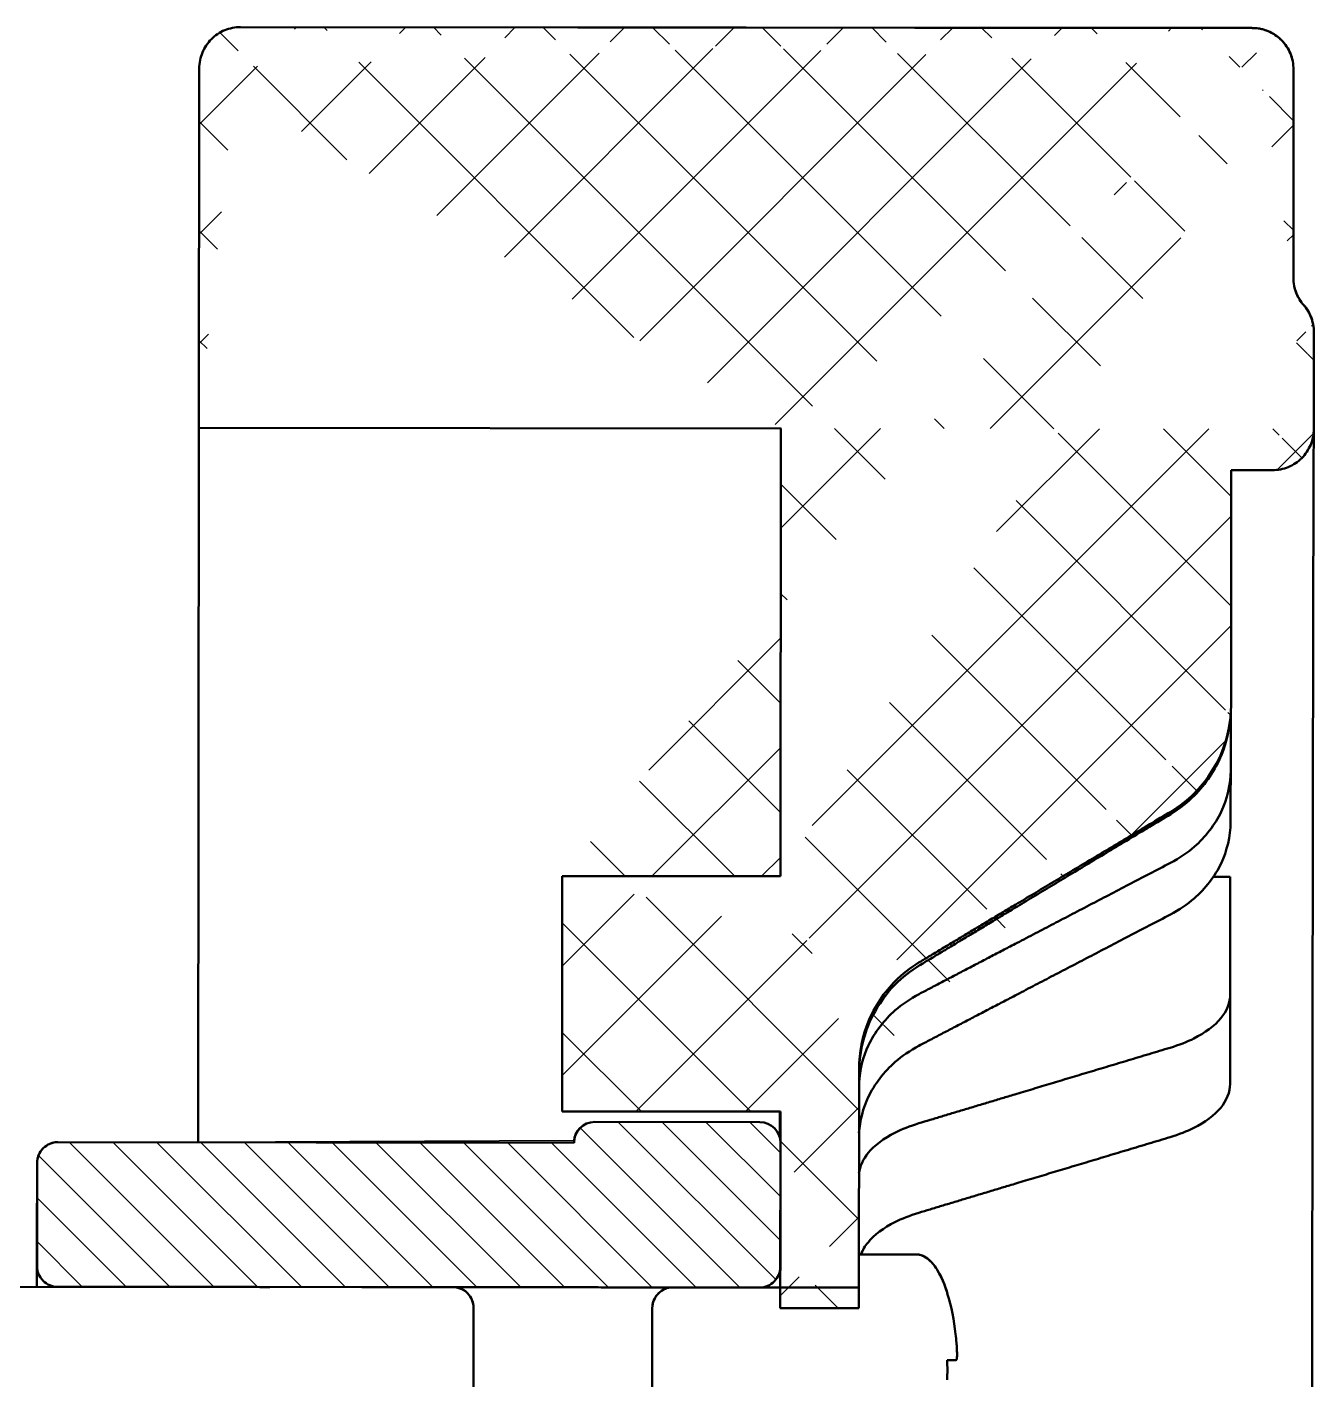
# Model space of a CAD drawing. Header units: inches. Extents: x -14 to 5184, y -66 to 1689.
# Drawn here: x 2471.72 to 2502.88, y 1601.03 to 1633.78 of the extents above; entities that cross this region are included whole.
import ezdxf

# ---------------------------------------------------------------- set-up
doc = ezdxf.new("R2010")
doc.units = ezdxf.units.IN
doc.header["$MEASUREMENT"] = 0
for name, color, linetype, lineweight in [('Видимые тонкие (ГОСТ)', 7, 'Continuous', 25), ('Видимый контур (ГОСТ)', 7, 'Continuous', 50), ('Штриховка (ГОСТ)', 7, 'Continuous', 18)]:
    doc.layers.add(name, color=color, linetype=linetype, lineweight=lineweight)

msp = doc.modelspace()

# ---------------------------------------------------------------- hatches: boundary and pattern name
at = {"layer": 'Штриховка (ГОСТ)', "ltscale": 0.5}
h = msp.add_hatch(dxfattribs=at)
h.set_pattern_fill('ANSI37', color=256, scale=15)
h.set_pattern_definition([(45, (-1048.1199, 862.4826), (-1.3258252, 1.3258252), []), (135, (-1048.1199, 862.4826), (-1.3258252, -1.3258252), [])])
edge = h.paths.add_edge_path()
edge.add_line((2489.9626, 1602.7682), (2491.8626, 1602.7664))
edge.add_line((2489.967, 1607.5316), (2489.9626, 1602.7682))
edge.add_line((2489.9635, 1603.7697), (2489.9663, 1606.7719))
edge.add_line((2484.6826, 1607.5316), (2489.967, 1607.5316))
edge.add_line((2491.8626, 1602.7664), (2491.8679, 1608.5708))
edge.add_line((2484.6826, 1613.2246), (2484.6826, 1607.5316))
edge.add_line((2489.965, 1613.2243), (2484.6826, 1613.2243))
edge.add_spline(control_points=[(2493.3256, 1611.0625), (2493.1138, 1610.9295), (2492.9098, 1610.7716), (2492.4853, 1610.3442), (2492.2387, 1609.9721), (2491.9648, 1609.3067), (2491.8803, 1608.9039), (2491.8682, 1608.5479)], knot_values=[0.1533423, 0.1533423, 0.1533423, 0.1533423, 0.2224938, 0.2224938, 0.3340767, 0.3340767, 0.4383753, 0.4383753, 0.4383753, 0.4383753], degree=3, periodic=0)
edge.add_spline(control_points=[(2500.8744, 1617.2635), (2500.8671, 1616.9023), (2500.7812, 1616.4871), (2500.5027, 1615.815), (2500.2552, 1615.4443), (2499.8305, 1615.0193), (2499.6294, 1614.8589), (2499.416, 1614.7306)], knot_values=[0.4495902, 0.4495902, 0.4495902, 0.4495902, 0.5564178, 0.5564178, 0.6678472, 0.6678472, 0.7366774, 0.7366774, 0.7366774, 0.7366774], degree=3, periodic=0)
edge.add_spline(control_points=[(2493.3256, 1611.0625), (2495.8899, 1612.6103), (2499.416, 1614.7306)], knot_values=[0.2068793, 0.2068793, 0.2068793, 0.9123737, 0.9123737, 0.9123737], weights=[1.0088811, 1.0203141, 1.0064426], degree=2, periodic=0)
edge.add_line((2500.8761, 1617.3599), (2500.8814, 1623.0569))
edge.add_line((2500.8814, 1623.0569), (2501.8814, 1623.0559))
edge.add_spline(control_points=[(2502.6351, 1627.0553), (2502.5637, 1627.1364), (2502.5009, 1627.2389), (2502.4144, 1627.4482), (2502.3856, 1627.5935), (2502.3857, 1627.7169)], knot_values=[0.3763479, 0.3763479, 0.3763479, 0.3763479, 0.4072666, 0.4072666, 0.4442912, 0.4442912, 0.4442912, 0.4442912], degree=3, periodic=0)
edge.add_spline(control_points=[(2502.8845, 1626.3936), (2502.8846, 1626.517), (2502.8559, 1626.6623), (2502.7694, 1626.8716), (2502.7066, 1626.9741), (2502.6351, 1627.0553)], knot_values=[0.444291, 0.444291, 0.444291, 0.444291, 0.4813156, 0.4813156, 0.5122343, 0.5122343, 0.5122343, 0.5122343], degree=3, periodic=0)
edge.add_line((2502.8823, 1624.055), (2502.8845, 1626.3936))
edge.add_spline(control_points=[(2501.8814, 1623.0559), (2502.0048, 1623.0558), (2502.1501, 1623.0846), (2502.3782, 1623.1788), (2502.5014, 1623.261), (2502.6761, 1623.4353), (2502.7585, 1623.5584), (2502.8532, 1623.7864), (2502.8822, 1623.9316), (2502.8823, 1624.055)], knot_values=[0.2961944, 0.2961944, 0.2961944, 0.2961944, 0.3332183, 0.3332183, 0.3702424, 0.3702424, 0.4072668, 0.4072668, 0.4442915, 0.4442915, 0.4442915, 0.4442915], degree=3, periodic=0)
edge.add_line((2475.8823, 1624.0802), (2489.9823, 1624.067))
edge.add_line((2475.8904, 1632.7848), (2475.8823, 1624.0802))
edge.add_spline(control_points=[(2476.8913, 1633.7839), (2476.7679, 1633.784), (2476.6227, 1633.7552), (2476.3945, 1633.661), (2476.2713, 1633.5788), (2476.0966, 1633.4045), (2476.0142, 1633.2814), (2475.9196, 1633.0535), (2475.8905, 1632.9082), (2475.8904, 1632.7848)], knot_values=[0, 0, 0, 0, 0.037024, 0.037024, 0.0740481, 0.0740481, 0.1110722, 0.1110722, 0.1480965, 0.1480965, 0.1480965, 0.1480965], degree=3, periodic=0)
edge.add_line((2501.3913, 1633.7611), (2476.8913, 1633.7839))
edge.add_spline(control_points=[(2502.3904, 1632.7601), (2502.3905, 1632.8835), (2502.3618, 1633.0288), (2502.2675, 1633.257), (2502.1854, 1633.3802), (2502.011, 1633.5549), (2501.8879, 1633.6373), (2501.66, 1633.7319), (2501.5148, 1633.761), (2501.3913, 1633.7611)], knot_values=[-0.1480969, -0.1480969, -0.1480969, -0.1480969, -0.1110725, -0.1110725, -0.0740482, -0.0740482, -0.037024, -0.037024, 0, 0, 0, 0], degree=3, periodic=0)
edge.add_line((2502.3857, 1627.7169), (2502.3904, 1632.7601))
edge.add_line((2489.972, 1624.067), (2489.965, 1613.2243))
edge.add_spline(control_points=[(2502.3637, 1632.9908), (2502.3565, 1633.0213), (2502.3472, 1633.054), (2502.3216, 1633.1284), (2502.3039, 1633.1706), (2502.2474, 1633.2827), (2502.2021, 1633.3508), (2502.0834, 1633.4893), (2502.004, 1633.5574), (2501.8272, 1633.667), (2501.7268, 1633.7089), (2501.5479, 1633.7519), (2501.4693, 1633.7612), (2501.3912, 1633.7613)], knot_values=[0, 0, 0, 0, 0.0105576, 0.0105576, 0.0243585, 0.0243585, 0.0485574, 0.0485574, 0.0792156, 0.0792156, 0.1110337, 0.1110337, 0.134456, 0.134456, 0.134456, 0.134456], degree=3, periodic=0)
h = msp.add_hatch(dxfattribs=at)
h.set_pattern_fill('ANSI31', color=256, scale=6, angle=90)
h.set_pattern_definition([(135, (-935.4165, 862.4565), (-0.53033009, -0.53033009), [])])
edge = h.paths.add_edge_path()
edge.add_spline(control_points=[(2489.463, 1603.2696), (2485.7782, 1603.2732), (2482.0928, 1603.2768)], knot_values=[0.9629057, 0.9629057, 0.9629057, 1.7000006, 1.7000006, 1.7000006], weights=[1, 0.9999971, 0.9999967], degree=2, periodic=0)
edge.add_spline(control_points=[(2482.0928, 1603.2768), (2482.0888, 1603.2773), (2482.0848, 1603.2777), (2482.0651, 1603.2796), (2482.0493, 1603.2804), (2482.0336, 1603.2804)], knot_values=[0.077537, 0.077537, 0.077537, 0.077537, 0.0787449, 0.0787449, 0.0834733, 0.0834733, 0.0834733, 0.0834733], degree=3, periodic=0)
edge.add_line((2482.0533, 1603.2804), (2479.8311, 1603.2812))
edge.add_line((2479.8311, 1603.2812), (2472.4228, 1603.2881))
edge.add_spline(control_points=[(2472.424, 1603.2879), (2472.3723, 1603.2925), (2472.3171, 1603.3056), (2472.2148, 1603.3481), (2472.1533, 1603.3893), (2472.0661, 1603.4767), (2472.025, 1603.5384), (2471.9778, 1603.6525), (2471.9634, 1603.7252), (2471.9635, 1603.787)], knot_values=[0.0740675, 0.0740675, 0.0740675, 0.0740675, 0.0887876, 0.0887876, 0.1073042, 0.1073042, 0.1258292, 0.1258292, 0.1443578, 0.1443578, 0.1443578, 0.1443578], degree=3, periodic=0)
edge.add_line((2471.9635, 1603.787), (2471.9658, 1606.2878))
edge.add_spline(control_points=[(2471.9658, 1606.2878), (2471.9659, 1606.3495), (2471.9804, 1606.4221), (2472.0277, 1606.5361), (2472.0689, 1606.5977), (2472.1563, 1606.6849), (2472.2179, 1606.7259), (2472.2924, 1606.7567), (2472.3114, 1606.7631), (2472.331, 1606.7684)], knot_values=[0.0128337, 0.0128337, 0.0128337, 0.0128337, 0.0313495, 0.0313495, 0.0498634, 0.0498634, 0.0683757, 0.0683757, 0.0740532, 0.0740532, 0.0740532, 0.0740532], degree=3, periodic=0)
edge.add_spline(control_points=[(2471.959, 1603.2885), (2471.9593, 1603.5086), (2471.9596, 1603.7218), (2471.9606, 1604.3763), (2471.9612, 1604.7877), (2471.9626, 1605.4782), (2471.9633, 1605.7621), (2471.9643, 1606.098), (2471.9648, 1606.1954), (2471.9653, 1606.2661), (2471.9654, 1606.2784), (2471.9656, 1606.2927), (2471.9657, 1606.2959), (2471.9659, 1606.3038), (2471.966, 1606.3063), (2471.9663, 1606.3125), (2471.9664, 1606.3152), (2471.9668, 1606.3218), (2471.9671, 1606.3255), (2471.9678, 1606.3338), (2471.9682, 1606.338), (2471.97, 1606.3543), (2471.972, 1606.3683), (2471.9767, 1606.393), (2471.9792, 1606.4041), (2471.9887, 1606.4401), (2471.9973, 1606.4648), (2472.029, 1606.5373), (2472.0585, 1606.583), (2472.1295, 1606.662), (2472.1719, 1606.6961), (2472.2521, 1606.7419), (2472.289, 1606.7574), (2472.3269, 1606.7684)], knot_values=[0.0140963, 0.0140963, 0.0140963, 0.0140963, 0.0857015, 0.0857015, 0.2451249, 0.2451249, 0.4089582, 0.4089582, 0.5260476, 0.5260476, 0.5648325, 0.5648325, 0.5777667, 0.5777667, 0.5825971, 0.5825971, 0.585217, 0.585217, 0.5873925, 0.5873925, 0.5891194, 0.5891194, 0.5934459, 0.5934459, 0.5968836, 0.5968836, 0.6047063, 0.6047063, 0.6206362, 0.6206362, 0.6365611, 0.6365611, 0.6483542, 0.6483542, 0.6483542, 0.6483542], degree=3, periodic=0)
edge.add_spline(control_points=[(2471.9658, 1606.2878), (2471.9659, 1606.3495), (2471.9804, 1606.4221), (2472.0277, 1606.5361), (2472.0689, 1606.5977), (2472.1563, 1606.6849), (2472.2179, 1606.7259), (2472.2924, 1606.7567), (2472.3114, 1606.7631), (2472.331, 1606.7684)], knot_values=[0.0128337, 0.0128337, 0.0128337, 0.0128337, 0.0313495, 0.0313495, 0.0498634, 0.0498634, 0.0683757, 0.0683757, 0.0740532, 0.0740532, 0.0740532, 0.0740532], degree=3, periodic=0)
edge.add_spline(control_points=[(2471.959, 1603.2885), (2471.9593, 1603.5086), (2471.9596, 1603.7218), (2471.9606, 1604.3763), (2471.9612, 1604.7877), (2471.9626, 1605.4782), (2471.9633, 1605.7621), (2471.9643, 1606.098), (2471.9648, 1606.1954), (2471.9653, 1606.2661), (2471.9654, 1606.2784), (2471.9656, 1606.2927), (2471.9657, 1606.2959), (2471.9659, 1606.3038), (2471.966, 1606.3063), (2471.9663, 1606.3125), (2471.9664, 1606.3152), (2471.9668, 1606.3218), (2471.9671, 1606.3255), (2471.9678, 1606.3338), (2471.9682, 1606.338), (2471.97, 1606.3543), (2471.972, 1606.3683), (2471.9767, 1606.393), (2471.9792, 1606.4041), (2471.9887, 1606.4401), (2471.9973, 1606.4648), (2472.029, 1606.5373), (2472.0585, 1606.583), (2472.1295, 1606.662), (2472.1719, 1606.6961), (2472.2521, 1606.7419), (2472.289, 1606.7574), (2472.3269, 1606.7684)], knot_values=[0.0140963, 0.0140963, 0.0140963, 0.0140963, 0.0857015, 0.0857015, 0.2451249, 0.2451249, 0.4089582, 0.4089582, 0.5260476, 0.5260476, 0.5648325, 0.5648325, 0.5777667, 0.5777667, 0.5825971, 0.5825971, 0.585217, 0.585217, 0.5873925, 0.5873925, 0.5891194, 0.5891194, 0.5934459, 0.5934459, 0.5968836, 0.5968836, 0.6047063, 0.6047063, 0.6206362, 0.6206362, 0.6365611, 0.6365611, 0.6483542, 0.6483542, 0.6483542, 0.6483542], degree=3, periodic=0)
edge.add_spline(control_points=[(2471.9658, 1606.2878), (2471.9659, 1606.3495), (2471.9804, 1606.4221), (2472.0277, 1606.5361), (2472.0689, 1606.5977), (2472.1563, 1606.6849), (2472.2179, 1606.7259), (2472.2924, 1606.7567), (2472.3114, 1606.7631), (2472.331, 1606.7684)], knot_values=[0.0128337, 0.0128337, 0.0128337, 0.0128337, 0.0313495, 0.0313495, 0.0498634, 0.0498634, 0.0683757, 0.0683757, 0.0740532, 0.0740532, 0.0740532, 0.0740532], degree=3, periodic=0)
edge.add_spline(control_points=[(2471.959, 1603.2885), (2471.9593, 1603.5086), (2471.9596, 1603.7218), (2471.9606, 1604.3763), (2471.9612, 1604.7877), (2471.9626, 1605.4782), (2471.9633, 1605.7621), (2471.9643, 1606.098), (2471.9648, 1606.1954), (2471.9653, 1606.2661), (2471.9654, 1606.2784), (2471.9656, 1606.2927), (2471.9657, 1606.2959), (2471.9659, 1606.3038), (2471.966, 1606.3063), (2471.9663, 1606.3125), (2471.9664, 1606.3152), (2471.9668, 1606.3218), (2471.9671, 1606.3255), (2471.9678, 1606.3338), (2471.9682, 1606.338), (2471.97, 1606.3543), (2471.972, 1606.3683), (2471.9767, 1606.393), (2471.9792, 1606.4041), (2471.9887, 1606.4401), (2471.9973, 1606.4648), (2472.029, 1606.5373), (2472.0585, 1606.583), (2472.1295, 1606.662), (2472.1719, 1606.6961), (2472.2521, 1606.7419), (2472.289, 1606.7574), (2472.3269, 1606.7684)], knot_values=[0.0140963, 0.0140963, 0.0140963, 0.0140963, 0.0857015, 0.0857015, 0.2451249, 0.2451249, 0.4089582, 0.4089582, 0.5260476, 0.5260476, 0.5648325, 0.5648325, 0.5777667, 0.5777667, 0.5825971, 0.5825971, 0.585217, 0.585217, 0.5873925, 0.5873925, 0.5891194, 0.5891194, 0.5934459, 0.5934459, 0.5968836, 0.5968836, 0.6047063, 0.6047063, 0.6206362, 0.6206362, 0.6365611, 0.6365611, 0.6483542, 0.6483542, 0.6483542, 0.6483542], degree=3, periodic=0)
edge.add_spline(control_points=[(2471.9658, 1606.2878), (2471.9659, 1606.3495), (2471.9804, 1606.4221), (2472.0277, 1606.5361), (2472.0689, 1606.5977), (2472.1563, 1606.6849), (2472.2179, 1606.7259), (2472.2924, 1606.7567), (2472.3114, 1606.7631), (2472.331, 1606.7684)], knot_values=[0.0128337, 0.0128337, 0.0128337, 0.0128337, 0.0313495, 0.0313495, 0.0498634, 0.0498634, 0.0683757, 0.0683757, 0.0740532, 0.0740532, 0.0740532, 0.0740532], degree=3, periodic=0)
edge.add_spline(control_points=[(2471.959, 1603.2885), (2471.9593, 1603.5086), (2471.9596, 1603.7218), (2471.9606, 1604.3763), (2471.9612, 1604.7877), (2471.9626, 1605.4782), (2471.9633, 1605.7621), (2471.9643, 1606.098), (2471.9648, 1606.1954), (2471.9653, 1606.2661), (2471.9654, 1606.2784), (2471.9656, 1606.2927), (2471.9657, 1606.2959), (2471.9659, 1606.3038), (2471.966, 1606.3063), (2471.9663, 1606.3125), (2471.9664, 1606.3152), (2471.9668, 1606.3218), (2471.9671, 1606.3255), (2471.9678, 1606.3338), (2471.9682, 1606.338), (2471.97, 1606.3543), (2471.972, 1606.3683), (2471.9767, 1606.393), (2471.9792, 1606.4041), (2471.9887, 1606.4401), (2471.9973, 1606.4648), (2472.029, 1606.5373), (2472.0585, 1606.583), (2472.1295, 1606.662), (2472.1719, 1606.6961), (2472.2521, 1606.7419), (2472.289, 1606.7574), (2472.3269, 1606.7684)], knot_values=[0.0140963, 0.0140963, 0.0140963, 0.0140963, 0.0857015, 0.0857015, 0.2451249, 0.2451249, 0.4089582, 0.4089582, 0.5260476, 0.5260476, 0.5648325, 0.5648325, 0.5777667, 0.5777667, 0.5825971, 0.5825971, 0.585217, 0.585217, 0.5873925, 0.5873925, 0.5891194, 0.5891194, 0.5934459, 0.5934459, 0.5968836, 0.5968836, 0.6047063, 0.6047063, 0.6206362, 0.6206362, 0.6365611, 0.6365611, 0.6483542, 0.6483542, 0.6483542, 0.6483542], degree=3, periodic=0)
edge.add_spline(control_points=[(2471.9658, 1606.2878), (2471.9659, 1606.3495), (2471.9804, 1606.4221), (2472.0277, 1606.5361), (2472.0689, 1606.5977), (2472.1563, 1606.6849), (2472.2179, 1606.7259), (2472.2924, 1606.7567), (2472.3114, 1606.7631), (2472.331, 1606.7684)], knot_values=[0.0128337, 0.0128337, 0.0128337, 0.0128337, 0.0313495, 0.0313495, 0.0498634, 0.0498634, 0.0683757, 0.0683757, 0.0740532, 0.0740532, 0.0740532, 0.0740532], degree=3, periodic=0)
edge.add_line((2472.331, 1606.7684), (2475.5388, 1606.7845))
edge.add_line((2475.5388, 1606.7845), (2484.9663, 1606.7756))
edge.add_line((2484.9663, 1606.7756), (2484.9663, 1606.7766))
edge.add_ellipse((2485.4663, 1606.7761), major_axis=(-0.4234, -0.266), ratio=0.9999995, start_angle=237.81076, end_angle=327.81076, ccw=False)
edge.add_line((2485.4667, 1607.2761), (2489.4667, 1607.2724))
edge.add_ellipse((2489.4663, 1606.7724), major_axis=(0.4234, 0.266), ratio=0.9999995, start_angle=-32.18924, end_angle=57.81076, ccw=False)
edge.add_line((2489.9663, 1606.7719), (2489.9635, 1603.7697))
edge.add_spline(control_points=[(2489.9635, 1603.7697), (2489.9634, 1603.7079), (2489.9489, 1603.6352), (2489.9015, 1603.5211), (2489.8603, 1603.4595), (2489.773, 1603.3722), (2489.7114, 1603.3311), (2489.5973, 1603.284), (2489.5247, 1603.2696), (2489.463, 1603.2696)], knot_values=[0.1481618, 0.1481618, 0.1481618, 0.1481618, 0.1666967, 0.1666967, 0.1852256, 0.1852256, 0.2037428, 0.2037428, 0.2222477, 0.2222477, 0.2222477, 0.2222477], degree=3, periodic=0)

# ---------------------------------------------------------------- linework, layer by layer
at = {"layer": 'Видимые тонкие (ГОСТ)', "ltscale": 0.5}
for p, q in [((2484.9637, 1606.8316), (2472.3166, 1606.7684)), ((2472.463, 1603.2861), (2489.613, 1603.2695))]:
    msp.add_line(p, q, dxfattribs=at)
at = {"layer": 'Видимый контур (ГОСТ)'}
for p, q in [((2476.8913, 1633.784), (2501.3912, 1633.7613)), ((2501.3913, 1633.7611), (2476.8913, 1633.7839)), ((2475.8904, 1632.7848), (2475.8823, 1624.0802)), ((2502.3857, 1627.7169), (2502.3904, 1632.7601)), ((2502.8823, 1624.055), (2502.8845, 1626.3936)), ((2475.8823, 1624.0802), (2489.9823, 1624.067)), ((2489.972, 1624.067), (2489.965, 1613.2243)), ((2500.8761, 1617.3599), (2500.8814, 1623.0569)), ((2500.8814, 1623.0569), (2501.8814, 1623.0559)), ((2500.8686, 1615.7827), (2500.8692, 1617.1282)), ((2489.965, 1613.2243), (2489.9566, 1613.2244)), ((2500.8566, 1613.2142), (2500.4535, 1613.2146)), ((2500.8581, 1610.3621), (2500.8566, 1613.2142)), ((2491.8626, 1602.7664), (2491.8679, 1608.5708)), ((2489.9554, 1607.5316), (2489.9558, 1606.8741)), ((2489.9601, 1606.8506), (2489.9597, 1607.5316)), ((2489.9626, 1607.5316), (2489.9623, 1606.8357)), ((2489.967, 1607.5316), (2489.9626, 1602.7682)), ((2489.9647, 1606.8118), (2489.965, 1607.5316)), ((2489.9658, 1607.5316), (2489.9651, 1606.806)), ((2485.1973, 1607.1976), (2485.2003, 1607.1995)), ((2489.4667, 1607.2724), (2485.4667, 1607.2761)), ((2484.9662, 1606.7765), (2472.4662, 1606.7881)), ((2484.9663, 1606.7756), (2472.4663, 1606.7874)), ((2475.8663, 1606.7861), (2475.8663, 1606.7842)), ((2484.9663, 1606.7766), (2484.9663, 1606.7756)), ((2489.9635, 1603.7697), (2489.9663, 1606.7719)), ((2471.9658, 1606.2878), (2471.9635, 1603.787)), ((2491.8638, 1604.0681), (2491.863, 1603.2673)), ((2493.2637, 1604.0688), (2491.8638, 1604.0701)), ((2493.2638, 1604.0668), (2491.8638, 1604.0681)), ((2471.463, 1603.289), (2482.0669, 1603.2768)), ((2479.8278, 1603.279), (2471.463, 1603.2871)), ((2479.8311, 1603.2812), (2482.0336, 1603.2804)), ((2491.863, 1603.2673), (2487.363, 1603.2717)), ((2489.5148, 1603.2723), (2489.9629, 1603.2719)), ((2482.5304, 1599.7829), (2482.5332, 1602.7769)), ((2486.8626, 1602.7713), (2486.8598, 1599.7782)), ((2489.9626, 1602.7682), (2491.8626, 1602.7664))]:
    msp.add_line(p, q, dxfattribs=at)
at = {"layer": 'Видимый контур (ГОСТ)', "ltscale": 0.5}
for p, q in [((2475.8823, 1624.0802), (2475.8663, 1606.7842)), ((2484.6826, 1613.2246), (2484.6826, 1607.5316)), ((2489.965, 1613.2243), (2484.6826, 1613.2243)), ((2484.6826, 1607.5316), (2489.967, 1607.5316)), ((2494.0036, 1601.5111), (2494.222, 1601.511))]:
    msp.add_line(p, q, dxfattribs=at)
at = {"layer": 'Видимый контур (ГОСТ)', "extrusion": (0, 0, -1)}
for centre, major_axis, ratio, start_param, end_param in [((2500.861, 1601.2889), (0.015, 16.0568), 0.000853, 5.681687, 5.8375423), ((2500.8611, 1601.2627), (0.0149, 16.0906), 0.0008563, 5.1577927, 5.3133193), ((2489.9611, 1601.2719), (0.0212, 22.7954), 0.0008567, 4.9622507, 4.9905664), ((2489.9611, 1601.2719), (0.0202, 21.7954), 0.0008567, 4.9738273, 5.0036943), ((2485.4635, 1606.7743), (0.4375, -0.2422), 0.9994154, 2.6400316, 3.6455923), ((2485.4663, 1606.7761), (-0.4234, -0.266), 0.9999995, 0.5618082, 2.1326045), ((2489.4663, 1606.7724), (0.4234, 0.266), 0.9999995, 5.2741972, 6.8449935), ((2484.9611, 1601.2765), (0.0051, 5.5), 0.0008567, 0, 0.0181508), ((2493.2611, 1601.2688), (-0.0026, -2.8), 0.3571438, 3.1415918, 3.9866784), ((2493.2611, 1601.2688), (0.0026, 2.8), 0.0008567, 0, 0.0024476), ((2488.7816, 1600.1913), (5.2292, 2.9351), 0.0025533, 0.0004091, 0.0175908)]:
    msp.add_ellipse(centre, major_axis=major_axis, ratio=ratio, start_param=start_param, end_param=end_param, dxfattribs=at)
at = {"layer": 'Видимый контур (ГОСТ)'}
for points, knots in [([(2476.8913, 1633.7839), (2476.7679, 1633.784), (2476.6227, 1633.7552), (2476.3945, 1633.661), (2476.2713, 1633.5788), (2476.0966, 1633.4045), (2476.0142, 1633.2814), (2475.9196, 1633.0535), (2475.8905, 1632.9082), (2475.8904, 1632.7848)], [0, 0, 0, 0, 0.03702403, 0.03702403, 0.07404808, 0.07404808, 0.11107222, 0.11107222, 0.14809648, 0.14809648, 0.14809648, 0.14809648]), ([(2502.3637, 1632.9908), (2502.3565, 1633.0213), (2502.3472, 1633.054), (2502.3216, 1633.1284), (2502.3039, 1633.1706), (2502.2474, 1633.2827), (2502.2021, 1633.3508), (2502.0834, 1633.4893), (2502.004, 1633.5574), (2501.8272, 1633.667), (2501.7268, 1633.7089), (2501.5479, 1633.7519), (2501.4693, 1633.7612), (2501.3912, 1633.7613)], [0, 0, 0, 0, 0.01055763, 0.01055763, 0.02435849, 0.02435849, 0.04855744, 0.04855744, 0.07921561, 0.07921561, 0.11103367, 0.11103367, 0.13445598, 0.13445598, 0.13445598, 0.13445598]), ([(2502.3904, 1632.7601), (2502.3905, 1632.8835), (2502.3618, 1633.0288), (2502.2675, 1633.257), (2502.1854, 1633.3802), (2502.011, 1633.5549), (2501.8879, 1633.6373), (2501.66, 1633.7319), (2501.5148, 1633.761), (2501.3913, 1633.7611)], [-0.1480969, -0.1480969, -0.1480969, -0.1480969, -0.11107252, -0.11107252, -0.0740482, -0.0740482, -0.03702401, -0.03702401, 0, 0, 0, 0]), ([(2502.6351, 1627.0553), (2502.5637, 1627.1364), (2502.5009, 1627.2389), (2502.4144, 1627.4482), (2502.3856, 1627.5935), (2502.3857, 1627.7169)], [0.37634788, 0.37634788, 0.37634788, 0.37634788, 0.407266647, 0.407266647, 0.44429118, 0.44429118, 0.44429118, 0.44429118]), ([(2502.635, 1627.0555), (2502.564, 1627.1362), (2502.5054, 1627.23), (2502.4505, 1627.3602), (2502.4387, 1627.3931), (2502.4185, 1627.4595), (2502.4102, 1627.4939), (2502.4042, 1627.5245)], [0, 0, 0, 0, 0.032298034, 0.032298034, 0.042881698, 0.042881698, 0.05386272, 0.05386272, 0.05386272, 0.05386272]), ([(2502.8674, 1626.5787), (2502.8632, 1626.6011), (2502.8577, 1626.6258), (2502.843, 1626.6813), (2502.8331, 1626.7128), (2502.8004, 1626.8006), (2502.7736, 1626.8563), (2502.7111, 1626.9608), (2502.6751, 1627.0101), (2502.635, 1627.0555)], [0, 0, 0, 0, 0.008071558, 0.008071558, 0.01814057, 0.01814057, 0.036591806, 0.036591806, 0.054781292, 0.054781292, 0.054781292, 0.054781292]), ([(2502.8845, 1626.3936), (2502.8846, 1626.517), (2502.8559, 1626.6623), (2502.7694, 1626.8716), (2502.7066, 1626.9741), (2502.6351, 1627.0553)], [0.444290999, 0.444290999, 0.444290999, 0.444290999, 0.481315574, 0.481315574, 0.512234334, 0.512234334, 0.512234334, 0.512234334]), ([(2501.8814, 1623.0559), (2502.0048, 1623.0558), (2502.1501, 1623.0846), (2502.3782, 1623.1788), (2502.5014, 1623.261), (2502.6761, 1623.4353), (2502.7585, 1623.5584), (2502.8532, 1623.7864), (2502.8822, 1623.9316), (2502.8823, 1624.055)], [0.29619442, 0.29619442, 0.29619442, 0.29619442, 0.33321834, 0.33321834, 0.37024242, 0.37024242, 0.4072668, 0.4072668, 0.44429149, 0.44429149, 0.44429149, 0.44429149]), ([(2502.8387, 1578.5159), (2502.8387, 1578.5197), (2502.8386, 1578.5245), (2502.838, 1578.5812), (2502.8373, 1578.6893), (2502.8352, 1579.2597), (2502.834, 1580.036), (2502.8324, 1582.2481), (2502.8321, 1583.7413), (2502.8325, 1587.2326), (2502.8332, 1589.275), (2502.8355, 1593.6459), (2502.8371, 1596.0288), (2502.841, 1600.8332), (2502.8434, 1603.3144), (2502.8486, 1608.064), (2502.8515, 1610.3915), (2502.8575, 1614.604), (2502.8606, 1616.5414), (2502.8667, 1619.7889), (2502.8698, 1621.1395), (2502.8754, 1623.0916), (2502.8781, 1623.7223), (2502.8805, 1623.9696), (2502.8808, 1623.9905), (2502.881, 1624.0037)], [0.2615678, 0.2615678, 0.2615678, 0.2615678, 0.2873283, 0.2873283, 0.5466366, 0.5466366, 1.2399176, 1.2399176, 1.9648387, 1.9648387, 2.6909411, 2.6909411, 3.417188, 3.417188, 4.143471, 4.143471, 4.8697608, 4.8697608, 5.5960387, 5.5960387, 6.3222664, 6.3222664, 7.0482955, 7.0482955, 7.1366388, 7.1366388, 7.1366388, 7.1366388]), ([(2499.4172, 1614.7887), (2499.6311, 1614.9168), (2499.8329, 1615.077), (2500.2575, 1615.5009), (2500.5047, 1615.8701), (2500.7887, 1616.554), (2500.8758, 1616.9897), (2500.8761, 1617.3599)], [1.04180898, 1.04180898, 1.04180898, 1.04180898, 1.11073202, 1.11073202, 1.22180669, 1.22180669, 1.33288274, 1.33288274, 1.33288274, 1.33288274]), ([(2500.8744, 1617.2635), (2500.8671, 1616.9023), (2500.7812, 1616.4871), (2500.5027, 1615.815), (2500.2552, 1615.4443), (2499.8305, 1615.0193), (2499.6294, 1614.8589), (2499.416, 1614.7306)], [0.44959015, 0.44959015, 0.44959015, 0.44959015, 0.55641783, 0.55641783, 0.66784716, 0.66784716, 0.73667737, 0.73667737, 0.73667737, 0.73667737]), ([(2499.4111, 1613.5489), (2499.6244, 1613.6599), (2499.8255, 1613.7987), (2500.25, 1614.1666), (2500.4973, 1614.4875), (2500.7814, 1615.0819), (2500.8685, 1615.4608), (2500.8686, 1615.7827)], [1.0432427, 1.0432427, 1.0432427, 1.0432427, 1.1120729, 1.1120729, 1.22350223, 1.22350223, 1.33505022, 1.33505022, 1.33505022, 1.33505022]), ([(2500.8656, 1614.5276), (2500.8647, 1614.2065), (2500.7778, 1613.8296), (2500.4942, 1613.2364), (2500.247, 1612.9155), (2499.8225, 1612.5475), (2499.6214, 1612.4087), (2499.4081, 1612.2977)], [0.44532481, 0.44532481, 0.44532481, 0.44532481, 0.55641783, 0.55641783, 0.66784716, 0.66784716, 0.73667737, 0.73667737, 0.73667737, 0.73667737]), ([(2491.8679, 1608.5708), (2491.8683, 1608.941), (2491.9554, 1609.3768), (2492.2394, 1610.0607), (2492.4866, 1610.4299), (2492.9112, 1610.8538), (2493.113, 1611.014), (2493.3268, 1611.1421)], [1.33296274, 1.33296274, 1.33296274, 1.33296274, 1.44404815, 1.44404815, 1.55512549, 1.55512549, 1.62404678, 1.62404678, 1.62404678, 1.62404678]), ([(2493.3256, 1611.0625), (2493.1138, 1610.9295), (2492.9098, 1610.7716), (2492.4853, 1610.3442), (2492.2387, 1609.9721), (2491.9648, 1609.3067), (2491.8803, 1608.9039), (2491.8682, 1608.5479)], [0.15334232, 0.15334232, 0.15334232, 0.15334232, 0.2224938, 0.2224938, 0.33407665, 0.33407665, 0.43837526, 0.43837526, 0.43837526, 0.43837526]), ([(2491.8681, 1608.2267), (2491.8841, 1608.5275), (2491.9671, 1608.8629), (2492.2365, 1609.43), (2492.4828, 1609.7521), (2492.9071, 1610.1222), (2493.111, 1610.2588), (2493.3228, 1610.3739)], [1.35759143, 1.35759143, 1.35759143, 1.35759143, 1.45855332, 1.45855332, 1.57013617, 1.57013617, 1.63928765, 1.63928765, 1.63928765, 1.63928765]), ([(2499.4024, 1609.0738), (2499.6156, 1609.1378), (2499.8165, 1609.2178), (2500.2407, 1609.4299), (2500.4878, 1609.615), (2500.7715, 1609.9578), (2500.8582, 1610.1764), (2500.8581, 1610.3621)], [1.0432427, 1.0432427, 1.0432427, 1.0432427, 1.1120729, 1.1120729, 1.22350223, 1.22350223, 1.33505022, 1.33505022, 1.33505022, 1.33505022]), ([(2493.3198, 1609.1228), (2493.108, 1609.0076), (2492.9041, 1608.871), (2492.4798, 1608.5009), (2492.2335, 1608.1789), (2491.9692, 1607.6223), (2491.8877, 1607.3027), (2491.8673, 1607.0113)], [0.15334232, 0.15334232, 0.15334232, 0.15334232, 0.2224938, 0.2224938, 0.33407665, 0.33407665, 0.43105733, 0.43105733, 0.43105733, 0.43105733]), ([(2500.8551, 1608.1949), (2500.8547, 1608.0095), (2500.768, 1607.7917), (2500.4847, 1607.4492), (2500.2377, 1607.2642), (2499.8134, 1607.0521), (2499.6125, 1606.972), (2499.3993, 1606.9081)], [0.44515536, 0.44515536, 0.44515536, 0.44515536, 0.55641783, 0.55641783, 0.66784716, 0.66784716, 0.73667737, 0.73667737, 0.73667737, 0.73667737]), ([(2491.8665, 1606.0344), (2491.8882, 1606.2004), (2491.9688, 1606.3814), (2492.2309, 1606.7001), (2492.4769, 1606.8858), (2492.9009, 1607.0992), (2493.1048, 1607.1779), (2493.3164, 1607.2443)], [1.36307249, 1.36307249, 1.36307249, 1.36307249, 1.45855332, 1.45855332, 1.57013617, 1.57013617, 1.63928765, 1.63928765, 1.63928765, 1.63928765]), ([(2472.4662, 1606.7881), (2472.4581, 1606.7881), (2472.45, 1606.7879), (2472.4176, 1606.7864), (2472.3933, 1606.7834), (2472.3166, 1606.7684), (2472.2648, 1606.7491), (2472.1719, 1606.6961), (2472.1295, 1606.662), (2472.0585, 1606.583), (2472.029, 1606.5373), (2471.9973, 1606.4648), (2471.9887, 1606.4401), (2471.9792, 1606.4041), (2471.9767, 1606.393), (2471.972, 1606.3683), (2471.97, 1606.3543), (2471.9682, 1606.338), (2471.9678, 1606.3338), (2471.9671, 1606.3255), (2471.9668, 1606.3218), (2471.9664, 1606.3152), (2471.9663, 1606.3125), (2471.966, 1606.3063), (2471.9659, 1606.3038), (2471.9657, 1606.2959), (2471.9656, 1606.2927), (2471.9654, 1606.2784), (2471.9653, 1606.2661), (2471.9648, 1606.1954), (2471.9643, 1606.098), (2471.9633, 1605.7621), (2471.9626, 1605.4782), (2471.9612, 1604.7877), (2471.9606, 1604.3763), (2471.9596, 1603.7218), (2471.9593, 1603.5086), (2471.959, 1603.2884)], [0, 0, 0, 0, 0.00242887, 0.00242887, 0.00973283, 0.00973283, 0.02588939, 0.02588939, 0.04181422, 0.04181422, 0.05774412, 0.05774412, 0.06556685, 0.06556685, 0.06900451, 0.06900451, 0.07333109, 0.07333109, 0.07505797, 0.07505797, 0.07723342, 0.07723342, 0.07985337, 0.07985337, 0.0846838, 0.0846838, 0.09761799, 0.09761799, 0.1364029, 0.1364029, 0.2534923, 0.2534923, 0.41732552, 0.41732552, 0.57674898, 0.57674898, 0.64835947, 0.64835947, 0.64835947, 0.64835947]), ([(2472.4663, 1606.7874), (2472.4046, 1606.7875), (2472.3319, 1606.7731), (2472.2179, 1606.7259), (2472.1563, 1606.6849), (2472.0689, 1606.5977), (2472.0277, 1606.5361), (2471.9804, 1606.4221), (2471.9659, 1606.3495), (2471.9658, 1606.2878)], [0, 0, 0, 0, 0.018511209, 0.018511209, 0.037023522, 0.037023522, 0.055537472, 0.055537472, 0.074053192, 0.074053192, 0.074053192, 0.074053192]), ([(2493.3133, 1605.0785), (2493.1017, 1605.0122), (2492.8978, 1604.9334), (2492.4739, 1604.7201), (2492.2278, 1604.5343), (2492.0136, 1604.2738), (2491.9552, 1604.1726), (2491.9157, 1604.0697)], [0.15334232, 0.15334232, 0.15334232, 0.15334232, 0.2224938, 0.2224938, 0.33407665, 0.33407665, 0.39177045, 0.39177045, 0.39177045, 0.39177045]), ([(2494.0102, 1603.1257), (2493.9412, 1603.3438), (2493.8604, 1603.5306), (2493.7139, 1603.7727), (2493.6446, 1603.8662), (2493.5159, 1603.9794), (2493.4633, 1604.015), (2493.3601, 1604.0566), (2493.3127, 1604.0667), (2493.2638, 1604.0668)], [-0.11800648, -0.11800648, -0.11800648, -0.11800648, -0.06605703, -0.06605703, -0.03336788, -0.03336788, -0.01469087, -0.01469087, 0, 0, 0, 0]), ([(2471.9635, 1603.787), (2471.9634, 1603.7252), (2471.9778, 1603.6525), (2472.025, 1603.5384), (2472.0661, 1603.4767), (2472.1533, 1603.3893), (2472.2148, 1603.3481), (2472.3287, 1603.3007), (2472.4013, 1603.2862), (2472.463, 1603.2861)], [0.074067498, 0.074067498, 0.074067498, 0.074067498, 0.09259611, 0.09259611, 0.111121167, 0.111121167, 0.129637696, 0.129637696, 0.148144641, 0.148144641, 0.148144641, 0.148144641]), ([(2489.463, 1603.2696), (2489.5247, 1603.2696), (2489.5973, 1603.284), (2489.7114, 1603.3311), (2489.773, 1603.3722), (2489.8603, 1603.4595), (2489.9015, 1603.5211), (2489.9489, 1603.6352), (2489.9634, 1603.7079), (2489.9635, 1603.7697)], [0.148161803, 0.148161803, 0.148161803, 0.148161803, 0.166666759, 0.166666759, 0.185183898, 0.185183898, 0.203712886, 0.203712886, 0.22224774, 0.22224774, 0.22224774, 0.22224774]), ([(2489.9617, 1603.2719), (2489.9617, 1603.2789), (2489.9617, 1603.2858), (2489.962, 1603.4486), (2489.9623, 1603.5716), (2489.9628, 1603.6915), (2489.9629, 1603.7214), (2489.9631, 1603.7443), (2489.9631, 1603.7479), (2489.9631, 1603.7509)], [0.69467727, 0.69467727, 0.69467727, 0.69467727, 0.69817206, 0.69817206, 0.77775313, 0.77775313, 0.81701565, 0.81701565, 0.82548914, 0.82548914, 0.82548914, 0.82548914]), ([(2482.5331, 1602.7838), (2482.5331, 1602.7855), (2482.5331, 1602.7873), (2482.533, 1602.7917), (2482.533, 1602.793), (2482.5328, 1602.797), (2482.5328, 1602.7998), (2482.5324, 1602.8071), (2482.5322, 1602.8117), (2482.5315, 1602.8213), (2482.531, 1602.8264), (2482.5297, 1602.8393), (2482.5287, 1602.8472), (2482.5246, 1602.874), (2482.5207, 1602.8928), (2482.5047, 1602.9516), (2482.4885, 1602.991), (2482.4417, 1603.0733), (2482.4078, 1603.1156), (2482.3292, 1603.1868), (2482.2835, 1603.2164), (2482.1864, 1603.2593), (2482.1337, 1603.273), (2482.0651, 1603.2796), (2482.0493, 1603.2804), (2482.0336, 1603.2804)], [0, 0, 0, 0, 0.003942928, 0.003942928, 0.005419739, 0.005419739, 0.007097091, 0.007097091, 0.008708153, 0.008708153, 0.010295261, 0.010295261, 0.012712921, 0.012712921, 0.018458942, 0.018458942, 0.031014166, 0.031014166, 0.046882289, 0.046882289, 0.062812993, 0.062812993, 0.078744861, 0.078744861, 0.083473315, 0.083473315, 0.083473315, 0.083473315]), ([(2482.5332, 1602.7769), (2482.5332, 1602.8388), (2482.5188, 1602.9116), (2482.4717, 1603.0259), (2482.4306, 1603.0876), (2482.3434, 1603.175), (2482.2819, 1603.2162), (2482.1679, 1603.2636), (2482.0953, 1603.2781), (2482.0336, 1603.2782)], [-0.074106859, -0.074106859, -0.074106859, -0.074106859, -0.05555129, -0.05555129, -0.037019123, -0.037019123, -0.01850408, -0.01850408, 0, 0, 0, 0]), ([(2487.3121, 1603.2717), (2487.3059, 1603.2711), (2487.2997, 1603.2704), (2487.2413, 1603.2622), (2487.1895, 1603.2464), (2487.0944, 1603.1997), (2487.05, 1603.1682), (2486.9742, 1603.0938), (2486.9419, 1603.0499), (2486.8934, 1602.9554), (2486.8766, 1602.9034), (2486.8667, 1602.8399), (2486.8653, 1602.8282), (2486.864, 1602.8138), (2486.8638, 1602.8104), (2486.8634, 1602.8047), (2486.8632, 1602.8023), (2486.863, 1602.7972), (2486.8629, 1602.7946), (2486.8627, 1602.7905), (2486.8627, 1602.7889), (2486.8626, 1602.7854), (2486.8625, 1602.7838), (2486.8624, 1602.7793), (2486.8624, 1602.7772), (2486.8623, 1602.7682), (2486.8623, 1602.7606), (2486.862, 1602.7174), (2486.8618, 1602.6583), (2486.8615, 1602.4944), (2486.8612, 1602.3886), (2486.8608, 1602.1465), (2486.8606, 1602.0079), (2486.8603, 1601.7142), (2486.8601, 1601.5553), (2486.8598, 1601.2375), (2486.8596, 1601.0745), (2486.8594, 1600.7647), (2486.8593, 1600.6141), (2486.8592, 1600.3438), (2486.8592, 1600.2207), (2486.8592, 1600.0171), (2486.8592, 1599.9341), (2486.8594, 1599.8176), (2486.8593, 1599.7936), (2486.8597, 1599.7664), (2486.8597, 1599.7642), (2486.86, 1599.7573), (2486.86, 1599.7553), (2486.8603, 1599.7496), (2486.8605, 1599.7454), (2486.861, 1599.7373), (2486.8613, 1599.7334), (2486.8622, 1599.7234), (2486.8629, 1599.717), (2486.8654, 1599.6975), (2486.8677, 1599.6842), (2486.8772, 1599.6393), (2486.887, 1599.608), (2486.9199, 1599.5309), (2486.9478, 1599.4862), (2487.0161, 1599.4072), (2487.0579, 1599.3721), (2487.1491, 1599.3177), (2487.1997, 1599.2976), (2487.2702, 1599.282), (2487.2892, 1599.2789), (2487.3084, 1599.2769)], [0.00509392, 0.00509392, 0.00509392, 0.00509392, 0.00695757, 0.00695757, 0.02279538, 0.02279538, 0.03873067, 0.03873067, 0.05466235, 0.05466235, 0.07059274, 0.07059274, 0.07408036, 0.07408036, 0.07519684, 0.07519684, 0.07607766, 0.07607766, 0.07734181, 0.07734181, 0.07864594, 0.07864594, 0.08085744, 0.08085744, 0.08629825, 0.08629825, 0.10261451, 0.10261451, 0.15218048, 0.15218048, 0.20103452, 0.20103452, 0.24891737, 0.24891737, 0.29675849, 0.29675849, 0.34458381, 0.34458381, 0.39240697, 0.39240697, 0.44023774, 0.44023774, 0.48809872, 0.48809872, 0.5360537, 0.5360537, 0.53995061, 0.53995061, 0.54116027, 0.54116027, 0.54271805, 0.54271805, 0.54394953, 0.54394953, 0.54589037, 0.54589037, 0.54993232, 0.54993232, 0.55967589, 0.55967589, 0.57509252, 0.57509252, 0.59102739, 0.59102739, 0.6069588, 0.6069588, 0.61270738, 0.61270738, 0.61270738, 0.61270738]), ([(2487.363, 1603.2717), (2487.3013, 1603.2717), (2487.2287, 1603.2574), (2487.1147, 1603.2102), (2487.0531, 1603.1691), (2486.9657, 1603.0818), (2486.9245, 1603.0202), (2486.8771, 1602.906), (2486.8626, 1602.8332), (2486.8626, 1602.7713)], [0, 0, 0, 0, 0.018502767, 0.018502767, 0.037017386, 0.037017386, 0.055551585, 0.055551585, 0.074113445, 0.074113445, 0.074113445, 0.074113445]), ([(2494.0067, 1603.1237), (2494.1055, 1602.8118), (2494.1696, 1602.4698), (2494.2154, 1602.0776), (2494.2235, 1602.0005), (2494.2328, 1601.8852), (2494.2356, 1601.844), (2494.2403, 1601.7523), (2494.2419, 1601.7005), (2494.2418, 1601.6156), (2494.2403, 1601.5858), (2494.2363, 1601.5425), (2494.2337, 1601.531), (2494.2292, 1601.516), (2494.2262, 1601.5115), (2494.2224, 1601.511), (2494.2222, 1601.511), (2494.222, 1601.511)], [0.00008978, 0.00008978, 0.00008978, 0.00008978, 0.09824775, 0.09824775, 0.11761251, 0.11761251, 0.12938962, 0.12938962, 0.14431315, 0.14431315, 0.15877874, 0.15877874, 0.17524148, 0.17524148, 0.19864205, 0.19864205, 0.19981831, 0.19981831, 0.19981831, 0.19981831]), ([(2494.0036, 1601.5111), (2494.0063, 1601.4317), (2494.0076, 1601.3521), (2494.0074, 1601.1922), (2494.006, 1601.1117), (2494.0031, 1601.0314)], [0.000285993, 0.000285993, 0.000285993, 0.000285993, 0.02412546, 0.02412546, 0.048249921, 0.048249921, 0.048249921, 0.048249921])]:
    msp.add_open_spline(points, degree=3, knots=knots, dxfattribs=at)
for points, weights in [([(2493.3256, 1611.0625), (2495.8899, 1612.6103), (2499.416, 1614.7306)], [1.0088811126, 1.02031405567, 1.00644260488]), ([(2493.3268, 1611.1421), (2495.8967, 1612.6808), (2499.4172, 1614.7887)], [1, 1.01240814556, 1]), ([(2499.4111, 1613.5489), (2495.8862, 1611.7136), (2493.3228, 1610.3739)], [1.00644260489, 1.02031405568, 1.00888111261]), ([(2493.3198, 1609.1228), (2495.8832, 1610.4625), (2499.4081, 1612.2977)], [1.00888111261, 1.02031405568, 1.00644260489]), ([(2499.4024, 1609.0738), (2495.8788, 1608.0163), (2493.3164, 1607.2443)], [1.00644260489, 1.02031405567, 1.00888111261]), ([(2493.3133, 1605.0785), (2495.8757, 1605.8505), (2499.3993, 1606.9081)], [1.00888111261, 1.02031405568, 1.00644260489]), ([(2472.463, 1603.2861), (2475.0308, 1603.2836), (2477.5984, 1603.2812)], [1, 0.999997993332, 0.99999719886]), ([(2479.8278, 1603.279), (2484.6459, 1603.2743), (2489.463, 1603.2696)], [0.999996737489, 0.999996234237, 1])]:
    msp.add_rational_spline(points, weights, degree=2, dxfattribs=at)

doc.saveas('drawing.dxf')
